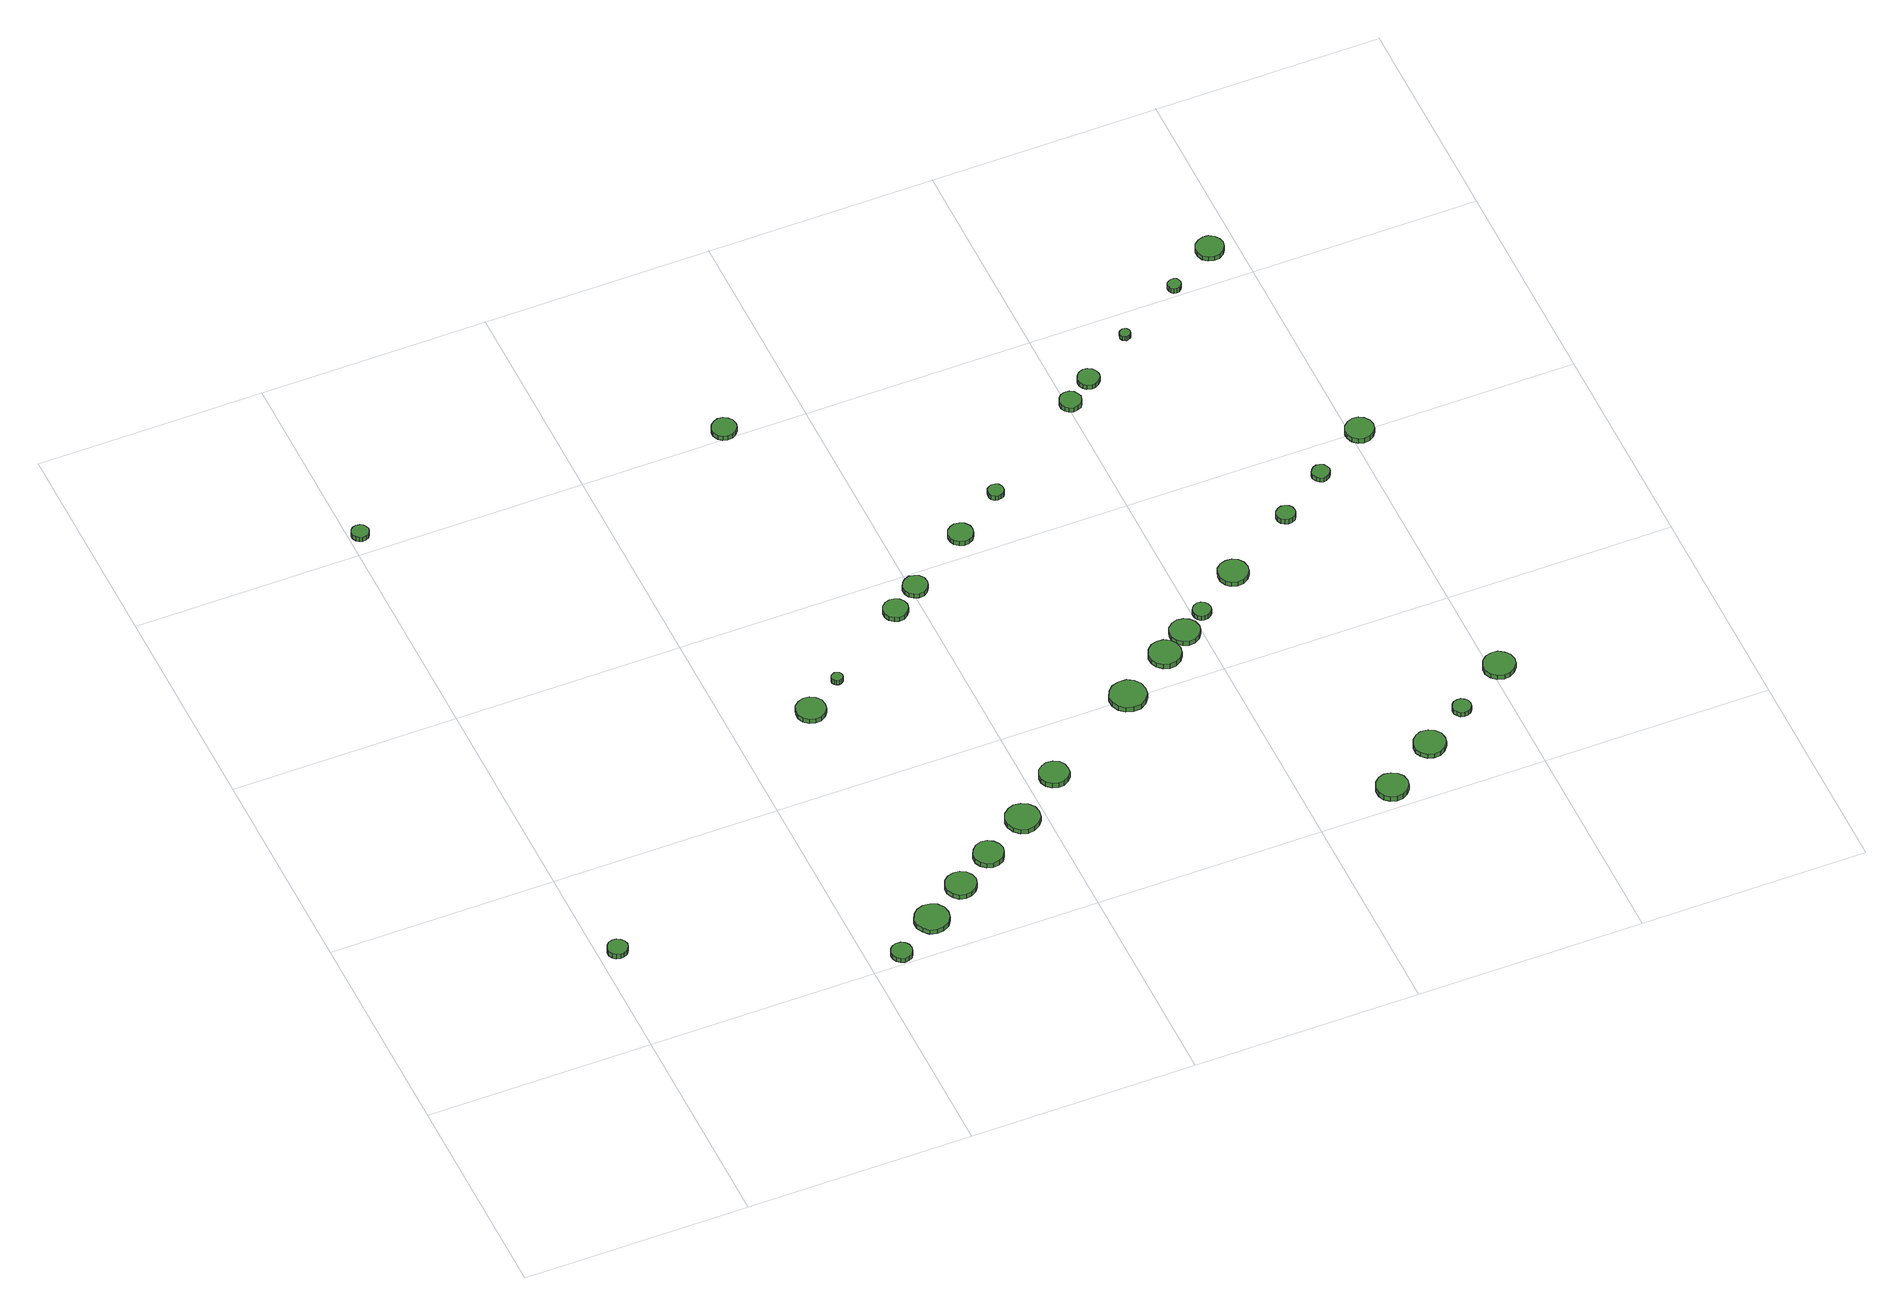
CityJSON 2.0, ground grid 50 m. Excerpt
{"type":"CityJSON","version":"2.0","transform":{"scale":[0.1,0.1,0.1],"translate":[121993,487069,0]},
"CityObjects":{
"tree1":{"type":"SolitaryVegetationObject","attributes":{"function":"something"},"geometry":[{"type":"MultiSurface","lod":"1","boundaries":[[[0,1,2,3,4,5,6,7,8,9,10,11,12,13,14]],[[15,16,17,18,19,20,21,22,23,24,25,26,27,28,29]],[[0,29,28,1]],[[1,28,27,2]],[[2,27,26,3]],[[3,26,25,4]],[[4,25,24,5]],[[5,24,23,6]],[[6,23,22,7]],[[7,22,21,8]],[[8,21,20,9]],[[9,20,19,10]],[[10,19,18,11]],[[11,18,17,12]],[[12,17,16,13]],[[13,16,15,14]],[[14,15,29,0]]]}]},
"tree2":{"type":"SolitaryVegetationObject","attributes":{"function":"something"},"geometry":[{"type":"MultiSurface","lod":"1","boundaries":[[[30,31,32,33,34,35,36,37,38,39,40,41,42,43,44]],[[45,46,47,48,49,50,51,52,53,54,55,56,57,58,59]],[[30,59,58,31]],[[31,58,57,32]],[[32,57,56,33]],[[33,56,55,34]],[[34,55,54,35]],[[35,54,53,36]],[[36,53,52,37]],[[37,52,51,38]],[[38,51,50,39]],[[39,50,49,40]],[[40,49,48,41]],[[41,48,47,42]],[[42,47,46,43]],[[43,46,45,44]],[[44,45,59,30]]]}]},
"tree3":{"type":"SolitaryVegetationObject","attributes":{"function":"something"},"geometry":[{"type":"MultiSurface","lod":"1","boundaries":[[[60,61,62,63,64,65,66,67,68,69,70,71,72,73,74]],[[75,76,77,78,79,80,81,82,83,84,85,86,87,88,89]],[[60,89,88,61]],[[61,88,87,62]],[[62,87,86,63]],[[63,86,85,64]],[[64,85,84,65]],[[65,84,83,66]],[[66,83,82,67]],[[67,82,81,68]],[[68,81,80,69]],[[69,80,79,70]],[[70,79,78,71]],[[71,78,77,72]],[[72,77,76,73]],[[73,76,75,74]],[[74,75,89,60]]]}]},
"tree4":{"type":"SolitaryVegetationObject","attributes":{"function":"something"},"geometry":[{"type":"MultiSurface","lod":"1","boundaries":[[[90,91,92,93,94,95,96,97,98,99,100,101,102,103,104]],[[105,106,107,108,109,110,111,112,113,114,115,116,117,118,119]],[[90,119,118,91]],[[91,118,117,92]],[[92,117,116,93]],[[93,116,115,94]],[[94,115,114,95]],[[95,114,113,96]],[[96,113,112,97]],[[97,112,111,98]],[[98,111,110,99]],[[99,110,109,100]],[[100,109,108,101]],[[101,108,107,102]],[[102,107,106,103]],[[103,106,105,104]],[[104,105,119,90]]]}]},
"tree5":{"type":"SolitaryVegetationObject","attributes":{"function":"something"},"geometry":[{"type":"MultiSurface","lod":"1","boundaries":[[[120,121,122,123,124,125,126,127,128,129,130,131,132,133,134]],[[135,136,137,138,139,140,141,142,143,144,145,146,147,148,149]],[[120,149,148,121]],[[121,148,147,122]],[[122,147,146,123]],[[123,146,145,124]],[[124,145,144,125]],[[125,144,143,126]],[[126,143,142,127]],[[127,142,141,128]],[[128,141,140,129]],[[129,140,139,130]],[[130,139,138,131]],[[131,138,137,132]],[[132,137,136,133]],[[133,136,135,134]],[[134,135,149,120]]]}]},
"tree6":{"type":"SolitaryVegetationObject","attributes":{"function":"something"},"geometry":[{"type":"MultiSurface","lod":"1","boundaries":[[[150,151,152,153,154,155,156,157,158,159,160,161,162,163,164]],[[165,166,167,168,169,170,171,172,173,174,175,176,177,178,179]],[[150,179,178,151]],[[151,178,177,152]],[[152,177,176,153]],[[153,176,175,154]],[[154,175,174,155]],[[155,174,173,156]],[[156,173,172,157]],[[157,172,171,158]],[[158,171,170,159]],[[159,170,169,160]],[[160,169,168,161]],[[161,168,167,162]],[[162,167,166,163]],[[163,166,165,164]],[[164,165,179,150]]]}]},
"tree7":{"type":"SolitaryVegetationObject","attributes":{"function":"something"},"geometry":[{"type":"MultiSurface","lod":"1","boundaries":[[[180,181,182,183,184,185,186,187,188,189,190,191,192,193,194]],[[195,196,197,198,199,200,201,202,203,204,205,206,207,208,209]],[[180,209,208,181]],[[181,208,207,182]],[[182,207,206,183]],[[183,206,205,184]],[[184,205,204,185]],[[185,204,203,186]],[[186,203,202,187]],[[187,202,201,188]],[[188,201,200,189]],[[189,200,199,190]],[[190,199,198,191]],[[191,198,197,192]],[[192,197,196,193]],[[193,196,195,194]],[[194,195,209,180]]]}]},
"tree8":{"type":"SolitaryVegetationObject","attributes":{"function":"something"},"geometry":[{"type":"MultiSurface","lod":"1","boundaries":[[[210,211,212,213,214,215,216,217,218,219,220,221,222,223,224]],[[225,226,227,228,229,230,231,232,233,234,235,236,237,238,239]],[[210,239,238,211]],[[211,238,237,212]],[[212,237,236,213]],[[213,236,235,214]],[[214,235,234,215]],[[215,234,233,216]],[[216,233,232,217]],[[217,232,231,218]],[[218,231,230,219]],[[219,230,229,220]],[[220,229,228,221]],[[221,228,227,222]],[[222,227,226,223]],[[223,226,225,224]],[[224,225,239,210]]]}]},
"tree9":{"type":"SolitaryVegetationObject","attributes":{"function":"something"},"geometry":[{"type":"MultiSurface","lod":"1","boundaries":[[[240,241,242,243,244,245,246,247,248,249,250,251,252,253,254]],[[255,256,257,258,259,260,261,262,263,264,265,266,267,268,269]],[[240,269,268,241]],[[241,268,267,242]],[[242,267,266,243]],[[243,266,265,244]],[[244,265,264,245]],[[245,264,263,246]],[[246,263,262,247]],[[247,262,261,248]],[[248,261,260,249]],[[249,260,259,250]],[[250,259,258,251]],[[251,258,257,252]],[[252,257,256,253]],[[253,256,255,254]],[[254,255,269,240]]]}]},
"tree10":{"type":"SolitaryVegetationObject","attributes":{"function":"something"},"geometry":[{"type":"MultiSurface","lod":"1","boundaries":[[[270,271,272,273,274,275,276,277,278,279,280,281,282,283,284]],[[285,286,287,288,289,290,291,292,293,294,295,296,297,298,299]],[[270,299,298,271]],[[271,298,297,272]],[[272,297,296,273]],[[273,296,295,274]],[[274,295,294,275]],[[275,294,293,276]],[[276,293,292,277]],[[277,292,291,278]],[[278,291,290,279]],[[279,290,289,280]],[[280,289,288,281]],[[281,288,287,282]],[[282,287,286,283]],[[283,286,285,284]],[[284,285,299,270]]]}]},
"tree11":{"type":"SolitaryVegetationObject","attributes":{"function":"something"},"geometry":[{"type":"MultiSurface","lod":"1","boundaries":[[[300,301,302,303,304,305,306,307,308,309,310,311,312,313,314]],[[315,316,317,318,319,320,321,322,323,324,325,326,327,328,329]],[[300,329,328,301]],[[301,328,327,302]],[[302,327,326,303]],[[303,326,325,304]],[[304,325,324,305]],[[305,324,323,306]],[[306,323,322,307]],[[307,322,321,308]],[[308,321,320,309]],[[309,320,319,310]],[[310,319,318,311]],[[311,318,317,312]],[[312,317,316,313]],[[313,316,315,314]],[[314,315,329,300]]]}]},
"tree12":{"type":"SolitaryVegetationObject","attributes":{"function":"something"},"geometry":[{"type":"MultiSurface","lod":"1","boundaries":[[[330,331,332,333,334,335,336,337,338,339,340,341,342,343,344]],[[345,346,347,348,349,350,351,352,353,354,355,356,357,358,359]],[[330,359,358,331]],[[331,358,357,332]],[[332,357,356,333]],[[333,356,355,334]],[[334,355,354,335]],[[335,354,353,336]],[[336,353,352,337]],[[337,352,351,338]],[[338,351,350,339]],[[339,350,349,340]],[[340,349,348,341]],[[341,348,347,342]],[[342,347,346,343]],[[343,346,345,344]],[[344,345,359,330]]]}]},
"tree13":{"type":"SolitaryVegetationObject","attributes":{"function":"something"},"geometry":[{"type":"MultiSurface","lod":"1","boundaries":[[[360,361,362,363,364,365,366,367,368,369,370,371,372,373,374]],[[375,376,377,378,379,380,381,382,383,384,385,386,387,388,389]],[[360,389,388,361]],[[361,388,387,362]],[[362,387,386,363]],[[363,386,385,364]],[[364,385,384,365]],[[365,384,383,366]],[[366,383,382,367]],[[367,382,381,368]],[[368,381,380,369]],[[369,380,379,370]],[[370,379,378,371]],[[371,378,377,372]],[[372,377,376,373]],[[373,376,375,374]],[[374,375,389,360]]]}]},
"tree14":{"type":"SolitaryVegetationObject","attributes":{"function":"something"},"geometry":[{"type":"MultiSurface","lod":"1","boundaries":[[[390,391,392,393,394,395,396,397,398,399,400,401,402,403,404]],[[405,406,407,408,409,410,411,412,413,414,415,416,417,418,419]],[[390,419,418,391]],[[391,418,417,392]],[[392,417,416,393]],[[393,416,415,394]],[[394,415,414,395]],[[395,414,413,396]],[[396,413,412,397]],[[397,412,411,398]],[[398,411,410,399]],[[399,410,409,400]],[[400,409,408,401]],[[401,408,407,402]],[[402,407,406,403]],[[403,406,405,404]],[[404,405,419,390]]]}]},
"tree15":{"type":"SolitaryVegetationObject","attributes":{"function":"something"},"geometry":[{"type":"MultiSurface","lod":"1","boundaries":[[[420,421,422,423,424,425,426,427,428,429,430,431,432,433,434]],[[435,436,437,438,439,440,441,442,443,444,445,446,447,448,449]],[[420,449,448,421]],[[421,448,447,422]],[[422,447,446,423]],[[423,446,445,424]],[[424,445,444,425]],[[425,444,443,426]],[[426,443,442,427]],[[427,442,441,428]],[[428,441,440,429]],[[429,440,439,430]],[[430,439,438,431]],[[431,438,437,432]],[[432,437,436,433]],[[433,436,435,434]],[[434,435,449,420]]]}]},
"tree16":{"type":"SolitaryVegetationObject","attributes":{"function":"something"},"geometry":[{"type":"MultiSurface","lod":"1","boundaries":[[[450,451,452,453,454,455,456,457,458,459,460,461,462,463,464]],[[465,466,467,468,469,470,471,472,473,474,475,476,477,478,479]],[[450,479,478,451]],[[451,478,477,452]],[[452,477,476,453]],[[453,476,475,454]],[[454,475,474,455]],[[455,474,473,456]],[[456,473,472,457]],[[457,472,471,458]],[[458,471,470,459]],[[459,470,469,460]],[[460,469,468,461]],[[461,468,467,462]],[[462,467,466,463]],[[463,466,465,464]],[[464,465,479,450]]]}]},
"tree17":{"type":"SolitaryVegetationObject","attributes":{"function":"something"},"geometry":[{"type":"MultiSurface","lod":"1","boundaries":[[[480,481,482,483,484,485,486,487,488,489,490,491,492,493,494]],[[495,496,497,498,499,500,501,502,503,504,505,506,507,508,509]],[[480,509,508,481]],[[481,508,507,482]],[[482,507,506,483]],[[483,506,505,484]],[[484,505,504,485]],[[485,504,503,486]],[[486,503,502,487]],[[487,502,501,488]],[[488,501,500,489]],[[489,500,499,490]],[[490,499,498,491]],[[491,498,497,492]],[[492,497,496,493]],[[493,496,495,494]],[[494,495,509,480]]]}]},
"tree18":{"type":"SolitaryVegetationObject","attributes":{"function":"something"},"geometry":[{"type":"MultiSurface","lod":"1","boundaries":[[[510,511,512,513,514,515,516,517,518,519,520,521,522,523,524]],[[525,526,527,528,529,530,531,532,533,534,535,536,537,538,539]],[[510,539,538,511]],[[511,538,537,512]],[[512,537,536,513]],[[513,536,535,514]],[[514,535,534,515]],[[515,534,533,516]],[[516,533,532,517]],[[517,532,531,518]],[[518,531,530,519]],[[519,530,529,520]],[[520,529,528,521]],[[521,528,527,522]],[[522,527,526,523]],[[523,526,525,524]],[[524,525,539,510]]]}]},
"tree19":{"type":"SolitaryVegetationObject","attributes":{"function":"something"},"geometry":[{"type":"MultiSurface","lod":"1","boundaries":[[[540,541,542,543,544,545,546,547,548,549,550,551,552,553,554]],[[555,556,557,558,559,560,561,562,563,564,565,566,567,568,569]],[[540,569,568,541]],[[541,568,567,542]],[[542,567,566,543]],[[543,566,565,544]],[[544,565,564,545]],[[545,564,563,546]],[[546,563,562,547]],[[547,562,561,548]],[[548,561,560,549]],[[549,560,559,550]],[[550,559,558,551]],[[551,558,557,552]],[[552,557,556,553]],[[553,556,555,554]],[[554,555,569,540]]]}]},
"tree20":{"type":"SolitaryVegetationObject","attributes":{"function":"something"},"geometry":[{"type":"MultiSurface","lod":"1","boundaries":[[[570,571,572,573,574,575,576,577,578,579,580,581,582,583,584]],[[585,586,587,588,589,590,591,592,593,594,595,596,597,598,599]],[[570,599,598,571]],[[571,598,597,572]],[[572,597,596,573]],[[573,596,595,574]],[[574,595,594,575]],[[575,594,593,576]],[[576,593,592,577]],[[577,592,591,578]],[[578,591,590,579]],[[579,590,589,580]],[[580,589,588,581]],[[581,588,587,582]],[[582,587,586,583]],[[583,586,585,584]],[[584,585,599,570]]]}]},
"tree21":{"type":"SolitaryVegetationObject","attributes":{"function":"something"},"geometry":[{"type":"MultiSurface","lod":"1","boundaries":[[[600,601,602,603,604,605,606,607,608,609,610,611,612,613,614]],[[615,616,617,618,619,620,621,622,623,624,625,626,627,628,629]],[[600,629,628,601]],[[601,628,627,602]],[[602,627,626,603]],[[603,626,625,604]],[[604,625,624,605]],[[605,624,623,606]],[[606,623,622,607]],[[607,622,621,608]],[[608,621,620,609]],[[609,620,619,610]],[[610,619,618,611]],[[611,618,617,612]],[[612,617,616,613]],[[613,616,615,614]],[[614,615,629,600]]]}]},
"tree22":{"type":"SolitaryVegetationObject","attributes":{"function":"something"},"geometry":[{"type":"MultiSurface","lod":"1","boundaries":[[[630,631,632,633,634,635,636,637,638,639,640,641,642,643,644]],[[645,646,647,648,649,650,651,652,653,654,655,656,657,658,659]],[[630,659,658,631]],[[631,658,657,632]],[[632,657,656,633]],[[633,656,655,634]],[[634,655,654,635]],[[635,654,653,636]],[[636,653,652,637]],[[637,652,651,638]],[[638,651,650,639]],[[639,650,649,640]],[[640,649,648,641]],[[641,648,647,642]],[[642,647,646,643]],[[643,646,645,644]],[[644,645,659,630]]]}]},
"tree23":{"type":"SolitaryVegetationObject","attributes":{"function":"something"},"geometry":[{"type":"MultiSurface","lod":"1","boundaries":[[[660,661,662,663,664,665,666,667,668,669,670,671,672,673,674]],[[675,676,677,678,679,680,681,682,683,684,685,686,687,688,689]],[[660,689,688,661]],[[661,688,687,662]],[[662,687,686,663]],[[663,686,685,664]],[[664,685,684,665]],[[665,684,683,666]],[[666,683,682,667]],[[667,682,681,668]],[[668,681,680,669]],[[669,680,679,670]],[[670,679,678,671]],[[671,678,677,672]],[[672,677,676,673]],[[673,676,675,674]],[[674,675,689,660]]]}]},
"tree24":{"type":"SolitaryVegetationObject","attributes":{"function":"something"},"geometry":[{"type":"MultiSurface","lod":"1","boundaries":[[[690,691,692,693,694,695,696,697,698,699,700,701,702,703,704]],[[705,706,707,708,709,710,711,712,713,714,715,716,717,718,719]],[[690,719,718,691]],[[691,718,717,692]],[[692,717,716,693]],[[693,716,715,694]],[[694,715,714,695]],[[695,714,713,696]],[[696,713,712,697]],[[697,712,711,698]],[[698,711,710,699]],[[699,710,709,700]],[[700,709,708,701]],[[701,708,707,702]],[[702,707,706,703]],[[703,706,705,704]],[[704,705,719,690]]]}]},
"tree25":{"type":"SolitaryVegetationObject","attributes":{"function":"something"},"geometry":[{"type":"MultiSurface","lod":"1","boundaries":[[[720,721,722,723,724,725,726,727,728,729,730,731,732,733,734]],[[735,736,737,738,739,740,741,742,743,744,745,746,747,748,749]],[[720,749,748,721]],[[721,748,747,722]],[[722,747,746,723]],[[723,746,745,724]],[[724,745,744,725]],[[725,744,743,726]],[[726,743,742,727]],[[727,742,741,728]],[[728,741,740,729]],[[729,740,739,730]],[[730,739,738,731]],[[731,738,737,732]],[[732,737,736,733]],[[733,736,735,734]],[[734,735,749,720]]]}]},
"tree26":{"type":"SolitaryVegetationObject","attributes":{"function":"something"},"geometry":[{"type":"MultiSurface","lod":"1","boundaries":[[[750,751,752,753,754,755,756,757,758,759,760,761,762,763,764]],[[765,766,767,768,769,770,771,772,773,774,775,776,777,778,779]],[[750,779,778,751]],[[751,778,777,752]],[[752,777,776,753]],[[753,776,775,754]],[[754,775,774,755]],[[755,774,773,756]],[[756,773,772,757]],[[757,772,771,758]],[[758,771,770,759]],[[759,770,769,760]],[[760,769,768,761]],[[761,768,767,762]],[[762,767,766,763]],[[763,766,765,764]],[[764,765,779,750]]]}]},
"tree27":{"type":"SolitaryVegetationObject","attributes":{"function":"something"},"geometry":[{"type":"MultiSurface","lod":"1","boundaries":[[[780,781,782,783,784,785,786,787,788,789,790,791,792,793,794]],[[795,796,797,798,799,800,801,802,803,804,805,806,807,808,809]],[[780,809,808,781]],[[781,808,807,782]],[[782,807,806,783]],[[783,806,805,784]],[[784,805,804,785]],[[785,804,803,786]],[[786,803,802,787]],[[787,802,801,788]],[[788,801,800,789]],[[789,800,799,790]],[[790,799,798,791]],[[791,798,797,792]],[[792,797,796,793]],[[793,796,795,794]],[[794,795,809,780]]]}]},
"tree28":{"type":"SolitaryVegetationObject","attributes":{"function":"something"},"geometry":[{"type":"MultiSurface","lod":"1","boundaries":[[[810,811,812,813,814,815,816,817,818,819,820,821,822,823,824]],[[825,826,827,828,829,830,831,832,833,834,835,836,837,838,839]],[[810,839,838,811]],[[811,838,837,812]],[[812,837,836,813]],[[813,836,835,814]],[[814,835,834,815]],[[815,834,833,816]],[[816,833,832,817]],[[817,832,831,818]],[[818,831,830,819]],[[819,830,829,820]],[[820,829,828,821]],[[821,828,827,822]],[[822,827,826,823]],[[823,826,825,824]],[[824,825,839,810]]]}]},
"tree29":{"type":"SolitaryVegetationObject","attributes":{"function":"something"},"geometry":[{"type":"MultiSurface","lod":"1","boundaries":[[[840,841,842,843,844,845,846,847,848,849,850,851,852,853,854]],[[855,856,857,858,859,860,861,862,863,864,865,866,867,868,869]],[[840,869,868,841]],[[841,868,867,842]],[[842,867,866,843]],[[843,866,865,844]],[[844,865,864,845]],[[845,864,863,846]],[[846,863,862,847]],[[847,862,861,848]],[[848,861,860,849]],[[849,860,859,850]],[[850,859,858,851]],[[851,858,857,852]],[[852,857,856,853]],[[853,856,855,854]],[[854,855,869,840]]]}]},
"tree30":{"type":"SolitaryVegetationObject","attributes":{"function":"something"},"geometry":[{"type":"MultiSurface","lod":"1","boundaries":[[[870,871,872,873,874,875,876,877,878,879,880,881,882,883,884]],[[885,886,887,888,889,890,891,892,893,894,895,896,897,898,899]],[[870,899,898,871]],[[871,898,897,872]],[[872,897,896,873]],[[873,896,895,874]],[[874,895,894,875]],[[875,894,893,876]],[[876,893,892,877]],[[877,892,891,878]],[[878,891,890,879]],[[879,890,889,880]],[[880,889,888,881]],[[881,888,887,882]],[[882,887,886,883]],[[883,886,885,884]],[[884,885,899,870]]]}]},
"tree31":{"type":"SolitaryVegetationObject","attributes":{"function":"something"},"geometry":[{"type":"MultiSurface","lod":"1","boundaries":[[[900,901,902,903,904,905,906,907,908,909,910,911,912,913,914]],[[915,916,917,918,919,920,921,922,923,924,925,926,927,928,929]],[[900,929,928,901]],[[901,928,927,902]],[[902,927,926,903]],[[903,926,925,904]],[[904,925,924,905]],[[905,924,923,906]],[[906,923,922,907]],[[907,922,921,908]],[[908,921,920,909]],[[909,920,919,910]],[[910,919,918,911]],[[911,918,917,912]],[[912,917,916,913]],[[913,916,915,914]],[[914,915,929,900]]]}]},
"tree32":{"type":"SolitaryVegetationObject","attributes":{"function":"something"},"geometry":[{"type":"MultiSurface","lod":"1","boundaries":[[[930,931,932,933,934,935,936,937,938,939,940,941,942,943,944]],[[945,946,947,948,949,950,951,952,953,954,955,956,957,958,959]],[[930,959,958,931]],[[931,958,957,932]],[[932,957,956,933]],[[933,956,955,934]],[[934,955,954,935]],[[935,954,953,936]],[[936,953,952,937]],[[937,952,951,938]],[[938,951,950,939]],[[939,950,949,940]],[[940,949,948,941]],[[941,948,947,942]],[[942,947,946,943]],[[943,946,945,944]],[[944,945,959,930]]]}]}
},
"vertices":[
[64,267,15],[62,276,15],[56,283,15],[48,288,15],[39,289,15],[30,286,15],[24,280,15],[20,271,15],[20,262,15],[24,254,15],[30,248,15],[39,245,15],[48,246,15],[56,250,15],[62,258,15],[62,258,2],[56,250,2],[48,246,2],[39,245,2],[30,248,2],[24,254,2],[20,262,2],[20,271,2],[24,280,2],[30,286,2],[39,289,2],[48,288,2],[56,283,2],[62,276,2],[64,267,2],
[43,1549,17],[41,1556,17],[37,1562,17],[30,1566,17],[22,1567,17],[15,1565,17],[9,1560,17],[6,1553,17],[6,1545,17],[9,1538,17],[15,1533,17],[22,1530,17],[30,1531,17],[37,1535,17],[41,1541,17],[41,1541,5],[37,1535,5],[30,1531,5],[22,1530,5],[15,1533,5],[9,1538,5],[6,1545,5],[6,1553,5],[9,1560,5],[15,1565,5],[22,1567,5],[30,1566,5],[37,1562,5],[41,1556,5],[43,1549,5],
[595,26,14],[593,36,14],[588,43,14],[580,48,14],[570,49,14],[561,46,14],[554,40,14],[550,31,14],[550,21,14],[554,13,14],[561,6,14],[570,3,14],[580,4,14],[588,9,14],[593,17,14],[593,17,2],[588,9,2],[580,4,2],[570,3,2],[561,6,2],[554,13,2],[550,21,2],[550,31,2],[554,40,2],[561,46,2],[570,49,2],[580,48,2],[588,43,2],[593,36,2],[595,26,2],
[704,88,14],[701,103,14],[692,116,14],[678,123,14],[663,125,14],[648,120,14],[637,110,14],[630,96,14],[630,80,14],[637,66,14],[648,55,14],[663,51,14],[678,52,14],[692,60,14],[701,73,14],[701,73,2],[692,60,2],[678,52,2],[663,51,2],[648,55,2],[637,66,2],[630,80,2],[630,96,2],[637,110,2],[648,120,2],[663,125,2],[678,123,2],[692,116,2],[701,103,2],[704,88,2],
[793,151,14],[790,164,14],[782,176,14],[770,183,14],[756,184,14],[742,180,14],[732,171,14],[726,158,14],[726,144,14],[732,131,14],[742,121,14],[756,117,14],[770,119,14],[782,126,14],[790,137,14],[790,137,2],[782,126,2],[770,119,2],[756,117,2],[742,121,2],[732,131,2],[726,144,2],[726,158,2],[732,171,2],[742,180,2],[756,184,2],[770,183,2],[782,176,2],[790,164,2],[793,151,2],
[703,720,20],[701,733,20],[693,744,20],[681,751,20],[668,752,20],[655,748,20],[645,739,20],[640,727,20],[640,713,20],[645,701,20],[655,692,20],[668,688,20],[681,689,20],[693,696,20],[701,707,20],[701,707,8],[693,696,8],[681,689,8],[668,688,8],[655,692,8],[645,701,8],[640,713,8],[640,727,8],[645,739,8],[655,748,8],[668,752,8],[681,751,8],[693,744,8],[701,733,8],[703,720,8],
[878,207,16],[875,220,16],[867,231,16],[856,238,16],[842,240,16],[829,235,16],[819,226,16],[813,214,16],[813,200,16],[819,188,16],[829,178,16],[842,174,16],[856,176,16],[867,182,16],[875,194,16],[875,194,3],[867,182,3],[856,176,3],[842,174,3],[829,178,3],[819,188,3],[813,200,3],[813,214,3],[819,226,3],[829,235,3],[842,240,3],[856,238,3],[867,231,3],[875,220,3],[878,207,3],
[770,784,16],[769,789,16],[766,793,16],[762,795,16],[757,796,16],[752,794,16],[748,791,16],[746,786,16],[746,781,16],[748,777,16],[752,774,16],[757,772,16],[762,773,16],[766,775,16],[769,779,16],[769,779,3],[766,775,3],[762,773,3],[757,772,3],[752,774,3],[748,777,3],[746,781,3],[746,786,3],[748,791,3],[752,794,3],[757,796,3],[762,795,3],[766,793,3],[769,789,3],[770,784,3],
[987,271,16],[984,286,16],[974,299,16],[961,306,16],[945,308,16],[931,303,16],[919,293,16],[913,278,16],[913,263,16],[919,249,16],[931,238,16],[945,233,16],[961,235,16],[974,243,16],[984,255,16],[984,255,4],[974,243,4],[961,235,4],[945,233,4],[931,238,4],[919,249,4],[913,263,4],[913,278,4],[919,293,4],[931,303,4],[945,308,4],[961,306,4],[974,299,4],[984,286,4],[987,271,4],
[1088,355,21],[1086,368,21],[1078,379,21],[1066,385,21],[1053,387,21],[1040,382,21],[1030,374,21],[1025,361,21],[1025,348,21],[1030,336,21],[1040,327,21],[1053,323,21],[1066,324,21],[1078,331,21],[1086,341,21],[1086,341,8],[1078,331,8],[1066,324,8],[1053,323,8],[1040,327,8],[1030,336,8],[1025,348,8],[1025,361,8],[1030,374,8],[1040,382,8],[1053,387,8],[1066,385,8],[1078,379,8],[1086,368,8],[1088,355,8],
[971,912,17],[969,923,17],[962,932,17],[952,937,17],[941,938,17],[931,935,17],[922,927,17],[918,917,17],[918,906,17],[922,896,17],[931,888,17],[941,885,17],[952,886,17],[962,892,17],[969,901,17],[969,901,5],[962,892,5],[952,886,5],[941,885,5],[931,888,5],[922,896,5],[918,906,5],[918,917,5],[922,927,5],[931,935,5],[941,938,5],[952,937,5],[962,932,5],[969,923,5],[971,912,5],
[853,1522,14],[851,1533,14],[844,1542,14],[835,1548,14],[823,1549,14],[813,1545,14],[805,1538,14],[800,1528,14],[800,1517,14],[805,1506,14],[813,1499,14],[823,1496,14],[835,1497,14],[844,1502,14],[851,1511,14],[851,1511,2],[844,1502,2],[835,1497,2],[823,1496,2],[813,1499,2],[805,1506,2],[800,1517,2],[800,1528,2],[805,1538,2],[813,1545,2],[823,1549,2],[835,1548,2],[844,1542,2],[851,1533,2],[853,1522,2],
[1035,958,15],[1033,969,15],[1026,978,15],[1017,983,15],[1006,985,15],[995,981,15],[987,974,15],[982,964,15],[982,952,15],[987,942,15],[995,935,15],[1006,931,15],[1017,932,15],[1026,938,15],[1033,947,15],[1033,947,3],[1026,938,3],[1017,932,3],[1006,931,3],[995,935,3],[987,942,3],[982,952,3],[982,964,3],[987,974,3],[995,981,3],[1006,985,3],[1017,983,3],[1026,978,3],[1033,969,3],[1035,958,3],
[1325,501,16],[1322,517,16],[1312,531,16],[1298,539,16],[1281,540,16],[1265,535,16],[1253,524,16],[1246,509,16],[1246,493,16],[1253,478,16],[1265,467,16],[1281,462,16],[1298,463,16],[1312,472,16],[1322,485,16],[1322,485,3],[1312,472,3],[1298,463,3],[1281,462,3],[1265,467,3],[1253,478,3],[1246,493,3],[1246,509,3],[1253,524,3],[1265,535,3],[1281,540,3],[1298,539,3],[1312,531,3],[1322,517,3],[1325,501,3],
[1179,1055,16],[1177,1066,16],[1170,1075,16],[1160,1080,16],[1149,1082,16],[1139,1078,16],[1130,1071,16],[1126,1060,16],[1126,1049,16],[1130,1039,16],[1139,1032,16],[1149,1028,16],[1160,1029,16],[1170,1035,16],[1177,1044,16],[1177,1044,4],[1170,1035,4],[1160,1029,4],[1149,1028,4],[1139,1032,4],[1130,1039,4],[1126,1049,4],[1126,1060,4],[1130,1071,4],[1139,1078,4],[1149,1082,4],[1160,1080,4],[1170,1075,4],[1177,1066,4],[1179,1055,4],
[1437,579,15],[1434,593,15],[1426,605,15],[1413,613,15],[1399,614,15],[1385,610,15],[1374,600,15],[1368,587,15],[1368,572,15],[1374,559,15],[1385,549,15],[1399,544,15],[1413,546,15],[1426,553,15],[1434,565,15],[1434,565,2],[1426,553,2],[1413,546,2],[1399,544,2],[1385,549,2],[1374,559,2],[1368,572,2],[1368,587,2],[1374,600,2],[1385,610,2],[1399,614,2],[1413,613,2],[1426,605,2],[1434,593,2],[1437,579,2],
[1281,1132,20],[1280,1139,20],[1276,1145,20],[1270,1148,20],[1262,1149,20],[1256,1147,20],[1250,1142,20],[1248,1136,20],[1248,1128,20],[1250,1122,20],[1256,1117,20],[1262,1115,20],[1270,1116,20],[1276,1119,20],[1280,1125,20],[1280,1125,7],[1276,1119,7],[1270,1116,7],[1262,1115,7],[1256,1117,7],[1250,1122,7],[1248,1128,7],[1248,1136,7],[1250,1142,7],[1256,1147,7],[1262,1149,7],[1270,1148,7],[1276,1145,7],[1280,1139,7],[1281,1132,7],
[1497,620,15],[1494,633,15],[1486,644,15],[1474,651,15],[1460,653,15],[1447,648,15],[1437,639,15],[1432,627,15],[1432,613,15],[1437,601,15],[1447,592,15],[1460,587,15],[1474,589,15],[1486,596,15],[1494,607,15],[1494,607,3],[1486,596,3],[1474,589,3],[1460,587,3],[1447,592,3],[1437,601,3],[1432,613,3],[1432,627,3],[1437,639,3],[1447,648,3],[1460,653,3],[1474,651,3],[1486,644,3],[1494,633,3],[1497,620,3],
[1713,46,21],[1710,60,21],[1701,71,21],[1689,78,21],[1674,80,21],[1661,76,21],[1650,66,21],[1644,53,21],[1644,38,21],[1650,25,21],[1661,16,21],[1674,11,21],[1689,13,21],[1701,20,21],[1710,31,21],[1710,31,8],[1701,20,8],[1689,13,8],[1674,11,8],[1661,16,8],[1650,25,8],[1644,38,8],[1644,53,8],[1650,66,8],[1661,76,8],[1674,80,8],[1689,78,8],[1701,71,8],[1710,60,8],[1713,46,8],
[1540,660,15],[1538,668,15],[1533,675,15],[1526,679,15],[1518,680,15],[1510,677,15],[1504,672,15],[1500,664,15],[1500,655,15],[1504,648,15],[1510,642,15],[1518,640,15],[1526,641,15],[1533,645,15],[1538,651,15],[1538,651,3],[1533,645,3],[1526,641,3],[1518,640,3],[1510,642,3],[1504,648,3],[1500,655,3],[1500,664,3],[1504,672,3],[1510,677,3],[1518,680,3],[1526,679,3],[1533,675,3],[1538,668,3],[1540,660,3],
[1832,127,19],[1829,141,19],[1820,153,19],[1808,160,19],[1793,162,19],[1780,157,19],[1769,147,19],[1763,134,19],[1763,120,19],[1769,107,19],[1780,97,19],[1793,93,19],[1808,94,19],[1820,101,19],[1829,113,19],[1829,113,7],[1820,101,7],[1808,94,7],[1793,93,7],[1780,97,7],[1769,107,7],[1763,120,7],[1763,134,7],[1769,147,7],[1780,157,7],[1793,162,7],[1808,160,7],[1820,153,7],[1829,141,7],[1832,127,7],
[1655,734,15],[1652,747,15],[1644,758,15],[1632,765,15],[1618,766,15],[1605,762,15],[1595,753,15],[1590,740,15],[1590,727,15],[1595,714,15],[1605,705,15],[1618,701,15],[1632,702,15],[1644,709,15],[1652,720,15],[1652,720,3],[1644,709,3],[1632,702,3],[1618,701,3],[1605,705,3],[1595,714,3],[1590,727,3],[1590,740,3],[1595,753,3],[1605,762,3],[1618,766,3],[1632,765,3],[1644,758,3],[1652,747,3],[1655,734,3],
[1530,1304,20],[1527,1314,20],[1522,1322,20],[1513,1327,20],[1503,1328,20],[1494,1325,20],[1487,1318,20],[1483,1309,20],[1483,1299,20],[1487,1290,20],[1494,1284,20],[1503,1280,20],[1513,1282,20],[1522,1286,20],[1527,1294,20],[1527,1294,7],[1522,1286,7],[1513,1282,7],[1503,1280,7],[1494,1284,7],[1487,1290,7],[1483,1299,7],[1483,1309,7],[1487,1318,7],[1494,1325,7],[1503,1328,7],[1513,1327,7],[1522,1322,7],[1527,1314,7],[1530,1304,7],
[1919,195,18],[1917,204,18],[1912,210,18],[1905,215,18],[1897,215,18],[1889,213,18],[1883,207,18],[1879,200,18],[1879,191,18],[1883,184,18],[1889,178,18],[1897,175,18],[1905,176,18],[1912,180,18],[1917,187,18],[1917,187,6],[1912,180,6],[1905,176,6],[1897,175,6],[1889,178,6],[1883,184,6],[1879,191,6],[1879,200,6],[1883,207,6],[1889,213,6],[1897,215,6],[1905,215,6],[1912,210,6],[1917,204,6],[1919,195,6],
[1590,1349,18],[1588,1359,18],[1582,1367,18],[1573,1372,18],[1564,1373,18],[1554,1370,18],[1547,1363,18],[1543,1354,18],[1543,1344,18],[1547,1335,18],[1554,1329,18],[1564,1326,18],[1573,1327,18],[1582,1332,18],[1588,1340,18],[1588,1340,6],[1582,1332,6],[1573,1327,6],[1564,1326,6],[1554,1329,6],[1547,1335,6],[1543,1344,6],[1543,1354,6],[1547,1363,6],[1554,1370,6],[1564,1373,6],[1573,1372,6],[1582,1367,6],[1588,1359,6],[1590,1349,6],
[1807,840,15],[1805,849,15],[1800,856,15],[1792,860,15],[1784,861,15],[1776,858,15],[1769,852,15],[1766,845,15],[1766,836,15],[1769,828,15],[1776,823,15],[1784,820,15],[1792,821,15],[1800,825,15],[1805,832,15],[1805,832,2],[1800,825,2],[1792,821,2],[1784,820,2],[1776,823,2],[1769,828,2],[1766,836,2],[1766,845,2],[1769,852,2],[1776,858,2],[1784,861,2],[1792,860,2],[1800,856,2],[1805,849,2],[1807,840,2],
[2052,275,17],[2049,289,17],[2040,300,17],[2028,308,17],[2014,309,17],[2000,305,17],[1989,295,17],[1983,282,17],[1983,268,17],[1989,254,17],[2000,245,17],[2014,240,17],[2028,242,17],[2040,249,17],[2049,261,17],[2049,261,5],[2040,249,5],[2028,242,5],[2014,240,5],[2000,245,5],[1989,254,5],[1983,268,5],[1983,282,5],[1989,295,5],[2000,305,5],[2014,309,5],[2028,308,5],[2040,300,5],[2049,289,5],[2052,275,5],
[1696,1433,19],[1695,1438,19],[1692,1442,19],[1688,1444,19],[1683,1445,19],[1679,1443,19],[1675,1440,19],[1673,1435,19],[1673,1431,19],[1675,1426,19],[1679,1423,19],[1683,1421,19],[1688,1422,19],[1692,1424,19],[1695,1428,19],[1695,1428,7],[1692,1424,7],[1688,1422,7],[1683,1421,7],[1679,1423,7],[1675,1426,7],[1673,1431,7],[1673,1435,7],[1675,1440,7],[1679,1443,7],[1683,1445,7],[1688,1444,7],[1692,1442,7],[1695,1438,7],[1696,1433,7],
[1918,919,15],[1916,926,15],[1911,933,15],[1904,937,15],[1896,938,15],[1889,935,15],[1883,930,15],[1879,923,15],[1879,915,15],[1883,907,15],[1889,902,15],[1896,899,15],[1904,900,15],[1911,904,15],[1916,911,15],[1916,911,3],[1911,904,3],[1904,900,3],[1896,899,3],[1889,902,3],[1883,907,3],[1879,915,3],[1879,923,3],[1883,930,3],[1889,935,3],[1896,938,3],[1904,937,3],[1911,933,3],[1916,926,3],[1918,919,3],
[1847,1519,19],[1845,1525,19],[1842,1530,19],[1837,1533,19],[1831,1533,19],[1825,1531,19],[1820,1527,19],[1818,1522,19],[1818,1516,19],[1820,1510,19],[1825,1506,19],[1831,1504,19],[1837,1505,19],[1842,1508,19],[1845,1513,19],[1845,1513,6],[1842,1508,6],[1837,1505,6],[1831,1504,6],[1825,1506,6],[1820,1510,6],[1818,1516,6],[1818,1522,6],[1820,1527,6],[1825,1531,6],[1831,1533,6],[1837,1533,6],[1842,1530,6],[1845,1525,6],[1847,1519,6],
[2051,999,14],[2048,1012,14],[2041,1022,14],[2030,1029,14],[2017,1030,14],[2005,1026,14],[1995,1017,14],[1990,1005,14],[1990,993,14],[1995,981,14],[2005,972,14],[2017,968,14],[2030,970,14],[2041,976,14],[2048,986,14],[2048,986,1],[2041,976,1],[2030,970,1],[2017,968,1],[2005,972,1],[1995,981,1],[1990,993,1],[1990,1005,1],[1995,1017,1],[2005,1026,1],[2017,1030,1],[2030,1029,1],[2041,1022,1],[2048,1012,1],[2051,999,1],
[1971,1586,19],[1968,1598,19],[1961,1608,19],[1950,1615,19],[1938,1616,19],[1926,1612,19],[1916,1604,19],[1911,1592,19],[1911,1580,19],[1916,1568,19],[1926,1560,19],[1938,1556,19],[1950,1557,19],[1961,1564,19],[1968,1574,19],[1968,1574,7],[1961,1564,7],[1950,1557,7],[1938,1556,7],[1926,1560,7],[1916,1568,7],[1911,1580,7],[1911,1592,7],[1916,1604,7],[1926,1612,7],[1938,1616,7],[1950,1615,7],[1961,1608,7],[1968,1598,7],[1971,1586,7]
]}
